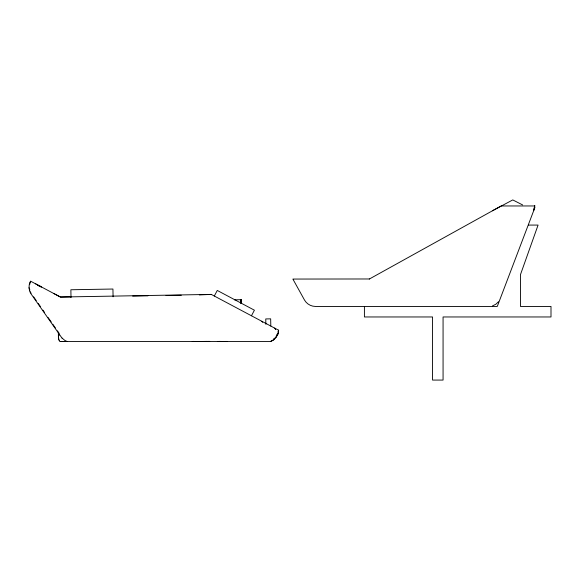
<?xml version="1.0" encoding="UTF-8"?>
<svg xmlns="http://www.w3.org/2000/svg" width="580" height="580" viewBox="0 0 580 580"><rect width="100%" height="100%" fill="white"/><g stroke="black" fill="none" stroke-linecap="round" stroke-linejoin="round"><path stroke-width="0.87" d="M241.005 303.304L241.033 299.693L241.113 303.304M53.752 293.487L60.443 297.032L211.258 294.401L278.661 330.238C278.458 335.211 275.217 339.728 270.577 341.504L59.863 341.504L58.594 339.256L58.471 333.065L58.913 335.595M58.594 339.256L58.986 339.249L58.435 338.14L58.696 333.391L58.921 334.964M62.038 338.096A26.288 17.915 -34 0 1 61.226 337.009L31.204 294.118C28.623 290.297 28.355 285.215 30.523 281.14L60.443 297.047L70.999 296.851M276.435 336.008L278.03 333.855L278.56 330.187L278.052 331.803M534.948 207.379L497.277 306.443L315.288 306.443C310.894 306.37 306.748 303.927 304.551 300.121L293.132 279.524M276.232 336.067L277.211 334.08M30.472 282.076L29.297 284.323L30.001 283.982M214.31 296.025L217.268 290.45L254.417 310.206L251.459 315.774M270.432 341.504L273.796 339.75L275.478 337.335M274.347 338.314L273.318 339.365L273.796 339.75M498.474 301.767L495.791 304.282L492.478 305.892M41.426 286.933L35.663 283.874M292.893 279.06L369.438 278.973M369.286 279.06L501.171 205.958L535.057 205.958M492.391 210.772L512.785 199.926L522.624 204.936M206.668 341.402L192.248 341.504M193.437 341.381L192.545 341.504L209.713 341.402L192.749 341.504L193.589 341.395M60.516 341.504L67.099 341.504L64.837 340.409L62.067 338.075M60.247 341.504L65.424 341.41M132.653 296.097L147.965 295.829M165.989 295.51L181.301 295.249M199.324 294.93L211.033 294.408M234.371 299.817L241.2 299.693L241.258 303.296L241.2 299.693M59.102 340.511L59.493 340.504M528.51 225.076L538.073 225.076L520.448 274.681L520.448 306.443L551 306.443L551 316.963L443.069 316.963L443.069 380.074L432.549 380.074L432.549 316.963L364.414 316.963L364.414 306.443M67.099 341.504L63.292 341.446M227.215 341.504L219.015 341.402L219.45 341.504M226.069 341.402L226.903 341.504M225.178 341.402L225.961 341.504M223.293 341.402L223.974 341.504M220.639 341.402L221.183 341.504M217.362 341.402L217.746 341.504M41.129 286.933L37.903 285.302L41.028 286.723M275.906 336.733L276.363 337.125M277.537 333.42L278.03 333.855M261.79 321.269L262.653 322.328M274.746 328.164L275.543 329.259M33.618 296.837L36.206 300.534M38.273 303.492L40.346 306.45M42.934 310.148L44.486 312.366M48.111 317.543L51.221 321.98M52.773 324.198L55.361 327.896M57.434 330.854L58.986 333.072M30.124 291.776L31.073 293.183M274.906 328.244L275.594 329.281M29 287.731L29.877 289.978M270.802 326.062L270.671 318.848L265.763 318.935L265.857 324.314M113.078 296.8L112.941 289.029L70.876 289.761L71.007 297.533M58.355 332.906L58.435 338.14M534.659 205.958L533.875 210.004L534.659 205.958"/></g></svg>
